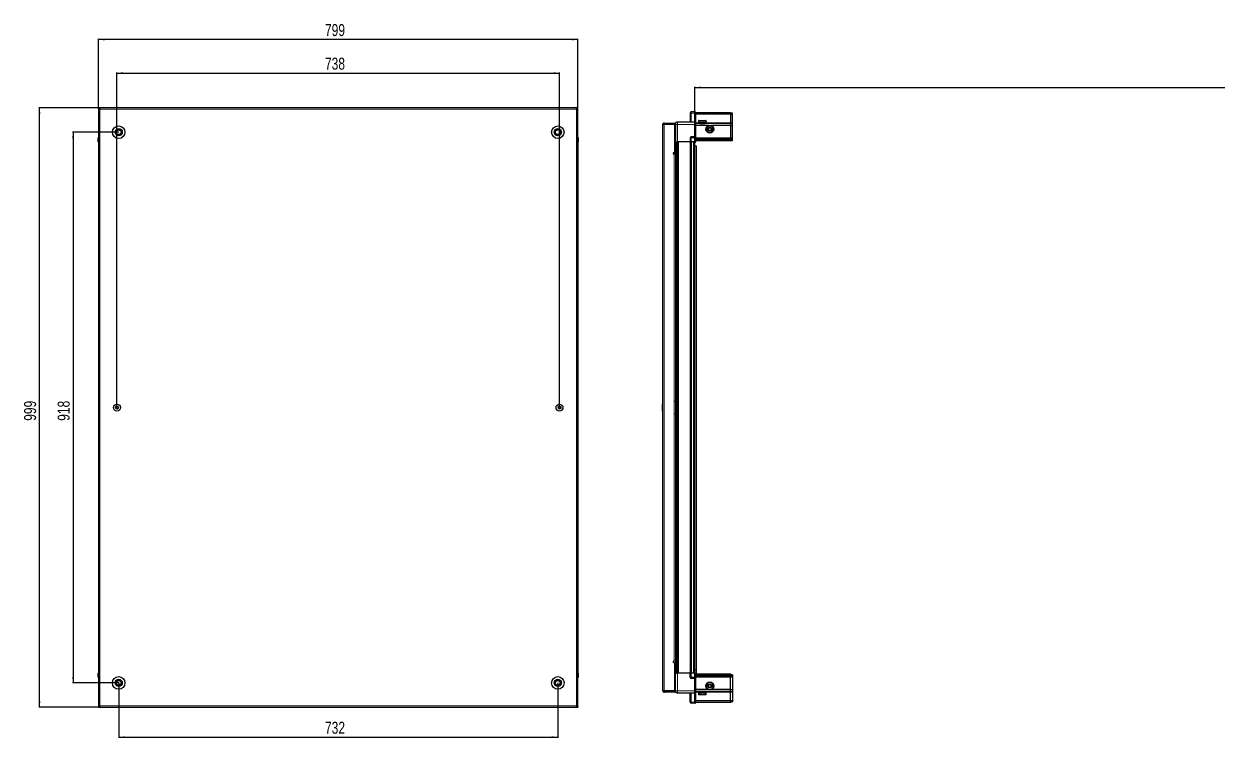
# Model space of a CAD drawing. Header units: millimetres. Extents: x 799 to 5057, y -1414 to 2134.
# Drawn here: x 799 to 2789, y 943 to 2134 of the extents above; entities that cross this region are included whole.
import ezdxf

# ---------------------------------------------------------------- set-up
doc = ezdxf.new("R2010")
doc.units = ezdxf.units.MM
doc.layers.add('FORMAT', color=7, linetype='Continuous')
doc.styles.add('SLDTEXTSTYLE0', font='TXT', dxfattribs={"width": 0.75})
doc.dimstyles.new('SLDDIMSTYLE0', dxfattribs={"dimtxt": 20, "dimasz": 10, "dimexe": 0, "dimexo": 0.0625, "dimgap": 5, "dimtad": 2, "dimdec": 1, "dimrnd": 1e-09, "dimzin": 12, "dimdsep": 46, "dimtxsty": 'SLDTEXTSTYLE0', "dimsah": 1, "dimcen": 0.09, "dimadec": 0, "dimazin": 3, "dimtfac": 1, "dimtofl": 0, "dimtmove": 0, "dimatfit": 3, "dimfxl": 0, "dimfrac": 2, "dimtolj": 1, "dimtzin": 12, "dimarcsym": 0})

# ---------------------------------------------------------------- blocks, each defined once
blk = doc.blocks.new('_D')
at = {"layer": 'FORMAT'}
for p, q in [((924, 1993.4), (824.5, 1993.4)), ((825.5, 994.4), (825.5, 1993.4)), ((924, 994.4), (824.5, 994.4))]:
    blk.add_line(p, q, dxfattribs=at)
for points in [[(825.5, 1993.4), (823.9, 1983.4), (827, 1983.4)], [(825.5, 994.4), (827, 1004.4), (823.9, 1004.4)]]:
    blk.add_solid(points, dxfattribs=at)
at = {"layer": 'FORMAT', "insert": (799.7, 1471.8), "char_height": 20, "attachment_point": 1, "rotation": 90, "style": 'SLDTEXTSTYLE0'}
blk.add_mtext('999', dxfattribs=at)
blk = doc.blocks.new('_D_1')
at = {"layer": 'FORMAT'}
for p, q in [((924, 1993.4), (924, 2108.4)), ((1723, 2107.4), (924, 2107.4)), ((1723, 1993.4), (1723, 2108.4))]:
    blk.add_line(p, q, dxfattribs=at)
for points in [[(924, 2107.4), (934, 2105.9), (934, 2109)], [(1723, 2107.4), (1713, 2109), (1713, 2105.9)]]:
    blk.add_solid(points, dxfattribs=at)
at = {"layer": 'FORMAT', "insert": (1301.3, 2133.2), "char_height": 20, "attachment_point": 1, "style": 'SLDTEXTSTYLE0'}
blk.add_mtext('799', dxfattribs=at)
blk = doc.blocks.new('_D_2')
at = {"layer": 'FORMAT'}
for p, q in [((957.5, 1034.9), (957.5, 943.4)), ((1689.5, 1034.9), (1689.5, 943.4)), ((957.5, 944.4), (1689.5, 944.4))]:
    blk.add_line(p, q, dxfattribs=at)
for points in [[(957.5, 944.4), (967.5, 942.9), (967.5, 946)], [(1689.5, 944.4), (1679.5, 946), (1679.5, 942.9)]]:
    blk.add_solid(points, dxfattribs=at)
at = {"layer": 'FORMAT', "insert": (1301.3, 970.2), "char_height": 20, "attachment_point": 1, "style": 'SLDTEXTSTYLE0'}
blk.add_mtext('732', dxfattribs=at)
blk = doc.blocks.new('_D_3')
at = {"layer": 'FORMAT'}
for p, q in [((954.5, 1493.9), (954.5, 2052.4)), ((954.5, 2051.4), (1692.5, 2051.4)), ((1692.5, 1493.9), (1692.5, 2052.4))]:
    blk.add_line(p, q, dxfattribs=at)
for points in [[(954.5, 2051.4), (964.5, 2049.9), (964.5, 2053)], [(1692.5, 2051.4), (1682.5, 2053), (1682.5, 2049.9)]]:
    blk.add_solid(points, dxfattribs=at)
at = {"layer": 'FORMAT', "insert": (1301.3, 2077.2), "char_height": 20, "attachment_point": 1, "style": 'SLDTEXTSTYLE0'}
blk.add_mtext('738', dxfattribs=at)
blk = doc.blocks.new('_D_4')
at = {"layer": 'FORMAT'}
for p, q in [((957.5, 1952.9), (880.5, 1952.9)), ((881.5, 1952.9), (881.5, 1034.9)), ((957.5, 1034.9), (880.5, 1034.9))]:
    blk.add_line(p, q, dxfattribs=at)
for points in [[(881.5, 1952.9), (879.9, 1942.9), (883, 1942.9)], [(881.5, 1034.9), (883, 1044.9), (879.9, 1044.9)]]:
    blk.add_solid(points, dxfattribs=at)
at = {"layer": 'FORMAT', "insert": (855.7, 1471.8), "char_height": 20, "attachment_point": 1, "rotation": 90, "style": 'SLDTEXTSTYLE0'}
blk.add_mtext('918', dxfattribs=at)
blk = doc.blocks.new('_D_5')
at = {"layer": 'FORMAT'}
for p, q in [((1917.8, 1936.9), (1917.8, 2028.4)), ((1917.8, 2027.4), (4017.8, 2027.4)), ((4017.8, 1936.9), (4017.8, 2028.4))]:
    blk.add_line(p, q, dxfattribs=at)
for points in [[(1917.8, 2027.4), (1927.8, 2025.9), (1927.8, 2029)], [(4017.8, 2027.4), (4007.8, 2029), (4007.8, 2025.9)]]:
    blk.add_solid(points, dxfattribs=at)
at = {"layer": 'FORMAT', "insert": (2938.2, 2053.2), "char_height": 20, "attachment_point": 1, "style": 'SLDTEXTSTYLE0'}
blk.add_mtext('2100', dxfattribs=at)

msp = doc.modelspace()

# ---------------------------------------------------------------- linework, layer by layer
at = {"color": 7, "linetype": 'Continuous', "lineweight": 25}
for p, q in [((923.97, 1991.93), (923.97, 1993.43)), ((926.07, 1993.43), (923.97, 1993.43)), ((923.97, 1991.93), (926.07, 1991.93)), ((923.97, 1991.93), (923.97, 1991.33)), ((923.97, 1991.33), (923.97, 996.53)), ((923.97, 1991.33), (926.07, 1991.33)), ((1720.87, 1993.43), (926.07, 1993.43)), ((926.07, 1993.43), (926.07, 1991.33)), ((1720.87, 1991.33), (1720.87, 1993.43)), ((1722.97, 1993.43), (1720.87, 1993.43)), ((1720.87, 1991.93), (1722.97, 1991.93)), ((1720.87, 1991.33), (1722.97, 1991.33)), ((1722.97, 1991.93), (1722.97, 1993.43)), ((1722.97, 1991.33), (1722.97, 1991.93)), ((1722.97, 996.53), (1722.97, 1991.33)), ((1917.92, 1969.93), (1888.92, 1969.93)), ((1909.92, 1984.93), (1909.92, 1969.93)), ((1917.92, 1986.93), (1911.92, 1986.93)), ((1917.92, 1986.93), (1918.25, 1986.93)), ((1917.92, 1986.93), (1917.92, 1984.93)), ((1917.92, 1970.13), (1917.92, 1984.93)), ((1917.92, 1970.13), (1917.92, 1984.93)), ((1917.92, 1969.93), (1917.92, 1970.13)), ((1917.92, 1969.93), (1919.12, 1969.93)), ((1917.92, 1965.93), (1917.92, 1969.93)), ((1919.12, 1986.43), (1918.25, 1986.93)), ((1919.12, 1984.93), (1919.12, 1986.43)), ((1977.42, 1985.43), (1919.12, 1985.43)), ((1919.12, 1984.93), (1919.12, 1970.13)), ((1977.42, 1982.93), (1919.12, 1982.93)), ((1919.12, 1970.13), (1919.12, 1969.93)), ((1919.12, 1969.93), (1919.12, 1965.93)), ((1923.92, 1971.83), (1923.92, 1969.43)), ((1923.92, 1969.43), (1923.92, 1968.93)), ((1924.24, 1969.43), (1924.05, 1969.43)), ((1924.05, 1969.43), (1924.05, 1968.93)), ((1924.24, 1969.43), (1924.24, 1968.93)), ((1924.72, 1972.63), (1931.89, 1972.63)), ((1925.17, 1969.43), (1924.77, 1969.43)), ((1924.77, 1969.43), (1924.77, 1968.93)), ((1925.17, 1969.43), (1925.17, 1968.93)), ((1926.61, 1969.43), (1926.04, 1969.43)), ((1926.04, 1969.43), (1926.04, 1968.93)), ((1926.61, 1969.43), (1926.61, 1968.93)), ((1928.43, 1969.43), (1927.74, 1969.43)), ((1927.74, 1969.43), (1927.74, 1968.93)), ((1928.43, 1969.43), (1928.43, 1968.93)), ((1930.44, 1969.43), (1929.7, 1969.43)), ((1929.7, 1969.43), (1929.7, 1968.93)), ((1929.93, 1969.43), (1929.93, 1968.93)), ((1930.43, 1969.43), (1930.43, 1968.93)), ((1930.44, 1969.43), (1930.44, 1968.93)), ((1932.45, 1969.43), (1931.73, 1969.43)), ((1931.73, 1969.43), (1931.73, 1968.93)), ((1931.79, 1969.43), (1931.79, 1968.93)), ((1931.89, 1972.63), (1936.12, 1972.63)), ((1932.45, 1969.43), (1932.45, 1968.93)), ((1934.26, 1969.43), (1933.64, 1969.43)), ((1933.64, 1969.43), (1933.64, 1968.93)), ((1934.26, 1969.43), (1934.26, 1968.93)), ((1935.69, 1969.43), (1935.22, 1969.43)), ((1935.22, 1969.43), (1935.22, 1968.93)), ((1935.69, 1969.43), (1935.69, 1968.93)), ((1936.61, 1969.43), (1936.34, 1969.43)), ((1936.34, 1969.43), (1936.34, 1968.93)), ((1936.61, 1969.43), (1936.61, 1968.93)), ((1936.92, 1969.43), (1936.88, 1969.43)), ((1936.88, 1969.43), (1936.88, 1968.93)), ((1936.92, 1969.43), (1936.92, 1971.83)), ((1936.92, 1969.43), (1936.92, 1968.93)), ((1977.42, 1985.43), (1977.42, 1982.93)), ((1980.42, 1984.63), (1977.42, 1985.43)), ((1977.42, 1982.93), (1977.42, 1968.43)), ((1980.42, 1982.78), (1977.42, 1982.93)), ((1980.42, 1982.78), (1980.42, 1984.63)), ((1980.42, 1968.43), (1980.42, 1982.78)), ((1865.92, 1966.08), (1864.42, 1966.08)), ((1864.42, 1965.58), (1864.42, 1966.08)), ((1864.42, 1022.28), (1864.42, 1965.58)), ((1866.52, 1966.68), (1866.52, 1968.18)), ((1866.52, 1968.18), (1867.42, 1968.18)), ((1866.52, 1966.68), (1867.42, 1966.68)), ((1866.52, 1966.18), (1883.92, 1966.18)), ((1867.42, 1966.68), (1867.42, 1968.18)), ((1867.42, 1968.18), (1883.92, 1968.18)), ((1867.42, 1966.68), (1883.92, 1966.68)), ((1883.92, 1966.68), (1883.92, 1968.18)), ((1885.42, 1966.18), (1883.92, 1966.18)), ((1883.92, 1966.18), (1883.92, 1918.68)), ((1885.42, 1965.93), (1885.42, 1936.93)), ((1917.92, 1945.63), (1917.92, 1965.93)), ((1977.42, 1967.43), (1919.12, 1967.43)), ((1919.12, 1965.93), (1919.12, 1945.63)), ((1940.42, 1963.93), (1919.12, 1963.93)), ((1923.92, 1968.93), (1924.05, 1968.93)), ((1924.05, 1968.93), (1924.24, 1968.93)), ((1924.24, 1968.93), (1924.77, 1968.93)), ((1924.77, 1968.93), (1925.17, 1968.93)), ((1925.17, 1968.93), (1926.04, 1968.93)), ((1926.02, 1968.93), (1926.02, 1968.83)), ((1926.02, 1968.83), (1934.82, 1968.83)), ((1926.04, 1968.93), (1926.61, 1968.93)), ((1926.42, 1968.43), (1927.11, 1967.95)), ((1926.42, 1968.43), (1931.45, 1968.43)), ((1927.11, 1967.95), (1926.42, 1967.47)), ((1926.42, 1967.47), (1926.42, 1967.43)), ((1926.42, 1967.47), (1931.45, 1967.47)), ((1926.61, 1968.93), (1927.74, 1968.93)), ((1927.11, 1967.95), (1931.27, 1967.95)), ((1927.74, 1968.93), (1928.43, 1968.93)), ((1928.43, 1968.93), (1929.7, 1968.93)), ((1929.7, 1968.93), (1929.93, 1968.93)), ((1930.43, 1968.93), (1930.44, 1968.93)), ((1930.44, 1968.93), (1931.73, 1968.93)), ((1931.27, 1967.95), (1933.73, 1967.95)), ((1931.45, 1968.43), (1934.42, 1968.43)), ((1931.45, 1967.47), (1934.42, 1967.47)), ((1931.79, 1968.93), (1932.45, 1968.93)), ((1932.45, 1968.93), (1933.64, 1968.93)), ((1933.64, 1968.93), (1934.26, 1968.93)), ((1933.73, 1967.95), (1934.42, 1968.43)), ((1934.42, 1967.47), (1933.73, 1967.95)), ((1934.26, 1968.93), (1935.22, 1968.93)), ((1934.42, 1967.43), (1934.42, 1967.47)), ((1934.82, 1968.83), (1934.82, 1968.93)), ((1935.22, 1968.93), (1935.69, 1968.93)), ((1935.69, 1968.93), (1936.34, 1968.93)), ((1936.34, 1968.93), (1936.61, 1968.93)), ((1936.61, 1968.93), (1936.88, 1968.93)), ((1936.88, 1968.93), (1936.92, 1968.93)), ((1977.42, 1963.93), (1945.42, 1963.93)), ((1977.42, 1968.43), (1977.42, 1967.43)), ((1977.42, 1967.43), (1977.42, 1963.93)), ((1980.42, 1966.63), (1977.42, 1967.43)), ((1977.42, 1963.93), (1977.42, 1943.43)), ((1977.42, 1963.93), (1980.42, 1963.6)), ((1980.42, 1966.63), (1980.42, 1968.43)), ((1980.42, 1963.6), (1980.42, 1966.63)), ((1980.42, 1943.43), (1980.42, 1963.6)), ((923.47, 1943.43), (923.47, 1936.93)), ((923.47, 1936.93), (923.47, 1943.43)), ((923.47, 1936.93), (923.47, 1936.93)), ((923.97, 1936.93), (923.47, 1936.93)), ((923.62, 1936.93), (923.62, 1050.93)), ((1722.97, 1944.76), (1722.97, 1944.76)), ((1722.97, 1936.93), (1723.47, 1936.93)), ((1723.32, 1050.93), (1723.32, 1936.93)), ((1723.47, 1943.43), (1723.47, 1936.93)), ((1723.47, 1936.93), (1723.47, 1943.43)), ((1723.47, 1936.93), (1723.47, 1936.93)), ((1723.47, 1936.93), (1723.47, 1936.93)), ((1883.92, 1939.68), (1885.42, 1939.68)), ((1885.42, 1936.93), (1883.92, 1936.93)), ((1886.07, 1050.93), (1886.07, 1936.93)), ((1887.86, 1936.93), (1887.86, 1050.93)), ((1887.9, 1936.93), (1887.9, 1050.93)), ((1909.92, 1936.93), (1888.92, 1936.93)), ((1909.92, 1943.43), (1909.92, 1936.93)), ((1909.92, 1936.93), (1911.92, 1936.93)), ((1910.57, 1050.93), (1910.57, 1936.93)), ((1917.92, 1945.43), (1911.92, 1945.43)), ((1917.92, 1936.93), (1911.92, 1936.93)), ((1917.77, 1050.93), (1917.77, 1936.93)), ((1917.77, 1929.93), (1920.27, 1929.93)), ((1917.92, 1945.43), (1917.92, 1945.63)), ((1917.92, 1945.43), (1917.92, 1943.43)), ((1917.92, 1945.43), (1919.12, 1945.43)), ((1917.92, 1936.93), (1917.92, 1943.43)), ((1917.92, 1936.93), (1917.92, 1943.43)), ((1917.92, 1936.93), (1918.25, 1936.93)), ((1917.92, 1936.93), (1917.92, 1936.93)), ((1918.25, 1936.93), (1918.25, 1943.43)), ((1919.12, 1936.93), (1918.25, 1936.93)), ((1918.25, 1936.93), (1918.25, 1936.93)), ((1919.12, 1945.63), (1919.12, 1945.43)), ((1919.12, 1944.76), (1919.12, 1945.43)), ((1919.12, 1944.76), (1919.12, 1936.93)), ((1977.42, 1942.43), (1919.12, 1942.43)), ((1977.42, 1941.43), (1919.12, 1941.43)), ((1977.42, 1939.93), (1919.12, 1939.93)), ((1977.42, 1938.43), (1919.12, 1938.43)), ((1920.27, 1929.93), (1920.27, 1056.43)), ((1977.42, 1943.43), (1977.42, 1942.43)), ((1977.42, 1942.43), (1977.42, 1941.43)), ((1977.42, 1942.43), (1980.42, 1941.63)), ((1977.42, 1941.43), (1977.42, 1939.93)), ((1977.42, 1941.43), (1980.42, 1940.89)), ((1977.42, 1939.93), (1980.42, 1940.39)), ((1977.42, 1939.93), (1977.42, 1938.43)), ((1977.42, 1938.43), (1980.42, 1939.24)), ((1980.42, 1941.63), (1980.42, 1943.43)), ((1980.42, 1940.89), (1980.42, 1941.63)), ((1980.42, 1940.39), (1980.42, 1940.89)), ((1980.42, 1939.24), (1980.42, 1940.39)), ((1883.92, 1918.68), (1882.57, 1918.68)), ((1882.57, 1916.68), (1883.32, 1916.68)), ((1883.32, 1916.68), (1885.42, 1916.68)), ((1885.42, 1916.68), (1885.42, 1071.18)), ((1864.42, 1499.72), (1864.12, 1499.72)), ((1864.12, 1488.15), (1864.12, 1499.72)), ((1885.92, 1503.43), (1885.92, 1484.43)), ((1864.12, 1488.15), (1864.42, 1488.15)), ((1883.32, 1071.18), (1882.57, 1071.18)), ((1882.57, 1069.18), (1883.92, 1069.18)), ((1885.42, 1071.18), (1883.32, 1071.18)), ((1883.92, 1069.18), (1883.92, 1021.68)), ((1920.27, 1056.43), (1917.77, 1056.43)), ((1920.27, 1056.43), (1920.27, 1049.43)), ((923.47, 1044.43), (923.47, 1050.93)), ((923.47, 1050.93), (923.47, 1050.93)), ((923.47, 1050.93), (923.47, 1050.93)), ((923.47, 1050.93), (923.47, 1044.43)), ((923.97, 1050.93), (923.47, 1050.93)), ((923.97, 1043.11), (923.97, 1043.11)), ((1722.97, 1050.93), (1723.47, 1050.93)), ((1723.47, 1050.93), (1723.47, 1050.93)), ((1723.47, 1044.43), (1723.47, 1050.93)), ((1723.47, 1050.93), (1723.47, 1044.43)), ((1885.42, 1050.93), (1883.92, 1050.93)), ((1885.42, 1048.18), (1883.92, 1048.18)), ((1885.42, 1021.93), (1885.42, 1050.93)), ((1909.92, 1050.93), (1888.92, 1050.93)), ((1909.92, 1044.43), (1909.92, 1050.93)), ((1909.92, 1050.93), (1911.92, 1050.93)), ((1917.92, 1050.93), (1911.92, 1050.93)), ((1917.92, 1042.43), (1911.92, 1042.43)), ((1917.92, 1044.43), (1917.92, 1050.93)), ((1917.92, 1050.93), (1918.25, 1050.93)), ((1917.92, 1044.43), (1917.92, 1042.43)), ((1917.92, 1044.43), (1917.92, 1042.43)), ((1917.92, 1042.43), (1919.12, 1042.43)), ((1917.92, 1042.23), (1917.92, 1042.43)), ((1917.92, 1021.93), (1917.92, 1042.23)), ((1918.25, 1044.43), (1918.25, 1050.93)), ((1918.25, 1050.93), (1919.12, 1050.93)), ((1919.12, 1050.93), (1919.12, 1043.11)), ((1977.42, 1049.43), (1919.12, 1049.43)), ((1977.42, 1047.93), (1919.12, 1047.93)), ((1977.42, 1046.43), (1919.12, 1046.43)), ((1977.42, 1045.43), (1919.12, 1045.43)), ((1919.12, 1042.43), (1919.12, 1043.11)), ((1919.12, 1042.43), (1919.12, 1042.23)), ((1919.12, 1042.23), (1919.12, 1021.93)), ((1977.42, 1047.93), (1977.42, 1049.43)), ((1977.42, 1049.43), (1980.42, 1048.63)), ((1977.42, 1046.43), (1977.42, 1047.93)), ((1977.42, 1047.93), (1980.42, 1047.48)), ((1977.42, 1046.43), (1980.42, 1046.98)), ((1977.42, 1045.43), (1977.42, 1046.43)), ((1977.42, 1045.43), (1980.42, 1046.24)), ((1977.42, 1044.43), (1977.42, 1045.43)), ((1977.42, 1023.93), (1977.42, 1044.43)), ((1980.42, 1048.63), (1980.42, 1047.48)), ((1980.42, 1047.48), (1980.42, 1046.98)), ((1980.42, 1046.98), (1980.42, 1046.24)), ((1980.42, 1046.24), (1980.42, 1044.43)), ((1980.42, 1044.43), (1980.42, 1024.27)), ((1864.42, 1021.78), (1864.42, 1022.28)), ((1865.92, 1021.78), (1864.42, 1021.78)), ((1883.92, 1021.68), (1866.52, 1021.68)), ((1866.52, 1021.18), (1866.52, 1019.68)), ((1866.52, 1021.18), (1867.42, 1021.18)), ((1866.52, 1019.68), (1867.42, 1019.68)), ((1883.92, 1021.18), (1867.42, 1021.18)), ((1867.42, 1021.18), (1867.42, 1019.68)), ((1883.92, 1019.68), (1867.42, 1019.68)), ((1883.92, 1021.68), (1885.42, 1021.68)), ((1883.92, 1021.18), (1883.92, 1019.68)), ((1917.92, 1017.93), (1888.92, 1017.93)), ((1909.92, 1002.93), (1909.92, 1017.93)), ((1917.92, 1017.93), (1917.92, 1021.93)), ((1917.92, 1017.93), (1919.12, 1017.93)), ((1917.92, 1017.73), (1917.92, 1017.93)), ((1917.92, 1002.93), (1917.92, 1017.73)), ((1940.42, 1023.93), (1919.12, 1023.93)), ((1919.12, 1021.93), (1919.12, 1017.93)), ((1977.42, 1020.43), (1919.12, 1020.43)), ((1919.12, 1017.93), (1919.12, 1017.73)), ((1919.12, 1017.73), (1919.12, 1002.93)), ((1923.92, 1018.93), (1923.92, 1016.03)), ((1924.01, 1018.93), (1923.92, 1018.93)), ((1924.01, 1018.43), (1924.01, 1018.93)), ((1924.18, 1018.93), (1924.01, 1018.93)), ((1924.01, 1018.43), (1924.18, 1018.43)), ((1924.18, 1018.43), (1924.18, 1018.93)), ((1924.67, 1018.93), (1924.18, 1018.93)), ((1924.67, 1018.43), (1924.67, 1018.93)), ((1925.05, 1018.93), (1924.67, 1018.93)), ((1924.67, 1018.43), (1925.05, 1018.43)), ((1924.87, 1015.23), (1924.72, 1015.23)), ((1936.12, 1015.23), (1924.87, 1015.23)), ((1925.05, 1018.43), (1925.05, 1018.93)), ((1925.89, 1018.93), (1925.05, 1018.93)), ((1925.89, 1018.43), (1925.89, 1018.93)), ((1926.45, 1018.93), (1925.89, 1018.93)), ((1925.89, 1018.43), (1926.45, 1018.43)), ((1926.02, 1019.03), (1926.02, 1018.93)), ((1931.42, 1019.03), (1926.02, 1019.03)), ((1926.42, 1020.43), (1926.42, 1020.4)), ((1926.42, 1020.4), (1927.11, 1019.92)), ((1926.52, 1020.4), (1926.42, 1020.4)), ((1927.11, 1019.92), (1926.42, 1019.43)), ((1926.52, 1019.43), (1926.42, 1019.43)), ((1926.45, 1018.43), (1926.45, 1018.93)), ((1927.55, 1018.93), (1926.45, 1018.93)), ((1934.42, 1020.4), (1926.52, 1020.4)), ((1934.42, 1019.43), (1926.52, 1019.43)), ((1927.2, 1019.92), (1927.11, 1019.92)), ((1933.73, 1019.92), (1927.2, 1019.92)), ((1927.55, 1018.43), (1927.55, 1018.93)), ((1928.23, 1018.93), (1927.55, 1018.93)), ((1927.55, 1018.43), (1928.23, 1018.43)), ((1928.23, 1018.43), (1928.23, 1018.93)), ((1929.5, 1018.93), (1928.23, 1018.93)), ((1929.5, 1018.43), (1929.5, 1018.93)), ((1929.79, 1018.93), (1929.5, 1018.93)), ((1929.5, 1018.43), (1930.23, 1018.43)), ((1929.79, 1018.43), (1929.79, 1018.93)), ((1930.23, 1018.43), (1930.23, 1018.93)), ((1931.53, 1018.93), (1930.23, 1018.93)), ((1934.82, 1019.03), (1931.42, 1019.03)), ((1931.53, 1018.43), (1931.53, 1018.93)), ((1931.53, 1018.43), (1932.25, 1018.43)), ((1931.66, 1018.43), (1931.66, 1018.93)), ((1932.25, 1018.93), (1931.66, 1018.93)), ((1932.25, 1018.43), (1932.25, 1018.93)), ((1933.45, 1018.93), (1932.25, 1018.93)), ((1933.45, 1018.43), (1933.45, 1018.93)), ((1934.09, 1018.93), (1933.45, 1018.93)), ((1933.45, 1018.43), (1934.09, 1018.43)), ((1933.73, 1019.92), (1934.42, 1020.4)), ((1934.42, 1019.43), (1933.73, 1019.92)), ((1934.09, 1018.43), (1934.09, 1018.93)), ((1935.08, 1018.93), (1934.09, 1018.93)), ((1934.42, 1020.4), (1934.42, 1020.43)), ((1934.82, 1018.93), (1934.82, 1019.03)), ((1935.08, 1018.43), (1935.08, 1018.93)), ((1935.57, 1018.93), (1935.08, 1018.93)), ((1935.08, 1018.43), (1935.57, 1018.43)), ((1935.57, 1018.43), (1935.57, 1018.93)), ((1936.25, 1018.93), (1935.57, 1018.93)), ((1936.25, 1018.43), (1936.25, 1018.93)), ((1936.54, 1018.93), (1936.25, 1018.93)), ((1936.25, 1018.43), (1936.54, 1018.43)), ((1936.54, 1018.43), (1936.54, 1018.93)), ((1936.85, 1018.93), (1936.54, 1018.93)), ((1936.85, 1018.43), (1936.85, 1018.93)), ((1936.92, 1018.93), (1936.85, 1018.93)), ((1936.85, 1018.43), (1936.92, 1018.43)), ((1936.92, 1016.03), (1936.92, 1018.93)), ((1936.92, 1018.43), (1936.92, 1018.93)), ((1936.92, 1018.93), (1936.92, 1018.93)), ((1977.42, 1023.93), (1945.42, 1023.93)), ((1977.42, 1023.93), (1980.42, 1024.27)), ((1977.42, 1020.43), (1977.42, 1023.93)), ((1980.42, 1021.24), (1977.42, 1020.43)), ((1977.42, 1019.43), (1977.42, 1020.43)), ((1977.42, 1004.93), (1977.42, 1019.43)), ((1980.42, 1024.27), (1980.42, 1021.24)), ((1980.42, 1021.24), (1980.42, 1019.43)), ((1980.42, 1019.43), (1980.42, 1005.09)), ((926.07, 996.53), (923.97, 996.53)), ((923.97, 996.53), (923.97, 995.93)), ((923.97, 995.93), (923.97, 994.43)), ((926.07, 995.93), (923.97, 995.93)), ((926.07, 996.53), (926.07, 994.43)), ((1720.87, 994.43), (1720.87, 996.53)), ((1722.97, 996.53), (1720.87, 996.53)), ((1722.97, 995.93), (1720.87, 995.93)), ((1722.97, 995.93), (1722.97, 996.53)), ((1722.97, 995.93), (1722.97, 994.43)), ((1917.92, 1000.93), (1911.92, 1000.93)), ((1917.92, 1002.93), (1917.92, 1000.93)), ((1917.92, 1000.93), (1918.25, 1000.93)), ((1917.92, 1000.93), (1918.25, 1000.93)), ((1917.92, 1000.93), (1917.92, 1000.93)), ((1918.25, 1000.93), (1919.12, 1001.43)), ((1918.25, 1000.93), (1919.12, 1001.43)), ((1977.42, 1004.93), (1919.12, 1004.93)), ((1919.12, 1001.43), (1919.12, 1002.93)), ((1977.42, 1002.43), (1919.12, 1002.43)), ((1980.42, 1005.09), (1977.42, 1004.93)), ((1977.42, 1002.43), (1977.42, 1004.93)), ((1980.42, 1003.24), (1977.42, 1002.43)), ((1980.42, 1005.09), (1980.42, 1003.24)), ((923.97, 994.43), (926.07, 994.43)), ((926.07, 994.43), (1720.87, 994.43)), ((1720.87, 994.43), (1722.97, 994.43))]:
    msp.add_line(p, q, dxfattribs=at)
at = {"color": 8, "linetype": 'Continuous', "lineweight": 18}
for p, q in [((926.07, 1991.33), (926.07, 996.53)), ((1720.87, 1991.33), (926.07, 1991.33)), ((1720.87, 996.53), (1720.87, 1991.33)), ((1911.92, 1984.93), (1909.92, 1984.93)), ((1911.92, 1984.93), (1911.92, 1986.93)), ((1911.92, 1969.93), (1911.92, 1984.93)), ((1917.92, 1984.93), (1911.92, 1984.93)), ((1917.92, 1984.93), (1919.12, 1984.93)), ((1917.92, 1970.13), (1919.12, 1970.13)), ((1923.92, 1971.83), (1932.09, 1971.83)), ((1932.09, 1971.83), (1936.92, 1971.83)), ((1866.52, 1966.18), (1866.52, 1021.68)), ((1888.92, 1936.93), (1888.92, 1965.93)), ((1917.92, 1965.93), (1888.92, 1965.93)), ((1917.92, 1965.93), (1919.12, 1965.93)), ((1926.42, 1968.43), (1919.12, 1968.43)), ((1977.42, 1968.43), (1934.42, 1968.43)), ((1980.42, 1968.43), (1977.42, 1968.43)), ((923.97, 1943.43), (923.47, 1943.43)), ((1722.97, 1943.43), (1723.47, 1943.43)), ((1885.42, 1916.68), (1885.42, 1936.93)), ((1886.65, 1936.93), (1886.65, 1050.93)), ((1889.1, 1050.93), (1889.1, 1936.93)), ((1890.52, 1936.93), (1890.52, 1050.93)), ((1909.92, 1943.43), (1911.92, 1943.43)), ((1909.92, 1050.93), (1909.92, 1936.93)), ((1911.92, 1943.43), (1911.92, 1945.43)), ((1911.92, 1936.93), (1911.92, 1943.43)), ((1917.92, 1943.43), (1911.92, 1943.43)), ((1912.57, 1050.93), (1912.57, 1936.93)), ((1915.77, 1050.93), (1915.77, 1936.93)), ((1917.92, 1945.63), (1919.12, 1945.63)), ((1917.92, 1943.43), (1918.25, 1943.43)), ((1917.92, 1936.93), (1918.25, 1936.93)), ((1977.42, 1943.43), (1919.12, 1943.43)), ((1977.42, 1943.43), (1980.42, 1943.43)), ((1883.32, 1071.18), (1883.32, 1916.68)), ((1885.42, 1050.93), (1885.42, 1071.18)), ((923.97, 1044.43), (923.47, 1044.43)), ((1722.97, 1044.43), (1723.47, 1044.43)), ((1888.92, 1050.93), (1888.92, 1021.93)), ((1909.92, 1044.43), (1911.92, 1044.43)), ((1911.92, 1050.93), (1911.92, 1044.43)), ((1911.92, 1044.43), (1911.92, 1042.43)), ((1917.92, 1044.43), (1911.92, 1044.43)), ((1917.92, 1044.43), (1918.25, 1044.43)), ((1919.12, 1042.23), (1917.92, 1042.23)), ((1977.42, 1044.43), (1919.12, 1044.43)), ((1977.42, 1044.43), (1980.42, 1044.43)), ((1917.92, 1021.93), (1888.92, 1021.93)), ((1911.92, 1017.93), (1911.92, 1002.93)), ((1917.92, 1021.93), (1919.12, 1021.93)), ((1919.12, 1017.73), (1917.92, 1017.73)), ((1926.42, 1019.43), (1919.12, 1019.43)), ((1924.09, 1016.03), (1923.92, 1016.03)), ((1936.92, 1016.03), (1924.09, 1016.03)), ((1977.42, 1019.43), (1934.42, 1019.43)), ((1980.42, 1019.43), (1977.42, 1019.43)), ((926.07, 996.53), (1720.87, 996.53)), ((1911.92, 1002.93), (1909.92, 1002.93)), ((1911.92, 1002.93), (1911.92, 1000.93)), ((1917.92, 1002.93), (1911.92, 1002.93)), ((1917.92, 1002.93), (1919.12, 1002.93))]:
    msp.add_line(p, q, dxfattribs=at)
at = {"color": 7, "linetype": 'Continuous', "lineweight": 25}
for centre, radius in [((957.47, 1952.93), 10.5), ((957.47, 1952.93), 6), ((957.47, 1952.93), 3.9), ((1689.47, 1952.93), 10.5), ((1689.47, 1952.93), 6), ((1689.47, 1952.93), 3.9), ((1942.92, 1957.93), 6.5), ((1942.92, 1957.93), 3.46), ((954.62, 1493.93), 5.79), ((954.62, 1493.93), 1.85), ((1692.32, 1493.93), 5.79), ((1692.32, 1493.93), 1.85), ((957.47, 1034.93), 10.5), ((957.47, 1034.93), 6), ((957.47, 1034.93), 3.9), ((1689.47, 1034.93), 10.5), ((1689.47, 1034.93), 6), ((1689.47, 1034.93), 3.9), ((1942.92, 1029.93), 6.5), ((1942.92, 1029.93), 3.46)]:
    msp.add_circle(centre, radius, dxfattribs=at)
at = {"color": 8, "linetype": 'Continuous', "lineweight": 18}
for centre in [(1942.92, 1957.93), (1942.92, 1029.93)]:
    msp.add_circle(centre, 5.7, dxfattribs=at)
at = {"color": 7, "linetype": 'Continuous', "lineweight": 25}
for centre, radius, start, end in [((1911.92, 1984.93), 2, 90, 180), ((1924.72, 1971.83), 0.8, 90, 180), ((1936.12, 1971.83), 0.8, 0, 90), ((957.47, 1952.93), 4.62, 120, 180), ((957.47, 1952.93), 4.62, 180, 240), ((957.47, 1952.93), 4.62, 60, 120), ((957.47, 1952.93), 4.62, 360, 60), ((957.47, 1952.93), 4.62, 300, 360), ((1689.47, 1952.93), 4.62, 120, 180), ((1689.47, 1952.93), 4.62, 180, 240), ((1689.47, 1952.93), 4.62, 60, 120), ((1689.47, 1952.93), 4.62, 0, 60), ((1689.47, 1952.93), 4.62, 300, 0), ((1866.42, 1965.68), 0.5, 90, 117.52901), ((1883.82, 1966.08), 0.6, 9.59407, 90), ((1883.82, 1966.08), 2.1, 32.2369, 87.2706), ((1926.02, 1968.43), 0.4, 0, 90), ((1934.82, 1968.43), 0.4, 90, 180), ((1942.92, 1957.93), 2.5, 161.00659, 221.00659), ((1942.92, 1957.93), 2.5, 101.00659, 161.00659), ((1942.92, 1957.93), 2.5, 221.00659, 281.00659), ((1942.92, 1957.93), 2.5, 41.00659, 101.00659), ((1942.92, 1957.93), 2.5, 281.00659, 341.00659), ((1942.92, 1957.93), 2.5, 341.00659, 41.00659), ((925.47, 1943.43), 2, 138.57492, 180), ((925.47, 1943.43), 2, 138.59038, 180), ((957.47, 1952.93), 4.62, 240, 300), ((1689.47, 1952.93), 4.62, 240, 300), ((1721.47, 1943.43), 2, 33.78451, 41.40962), ((1721.47, 1943.43), 2, 0, 41.40962), ((1721.47, 1943.43), 2, 360, 19.56674), ((1911.92, 1943.43), 2, 90, 180), ((1915.27, 1939.58), 5, 300, 346.70293), ((1882.57, 1917.68), 1, 90, 270), ((1882.92, 1503.43), 3, 0, 33.55731), ((1882.92, 1484.43), 3, 326.44269, 0), ((1882.57, 1070.18), 1, 90, 270), ((925.47, 1044.43), 2, 180, 198.58003), ((925.47, 1044.43), 2, 180, 221.40962), ((925.47, 1044.43), 2, 213.94202, 221.40962), ((957.47, 1034.93), 4.62, 120, 180), ((957.47, 1034.93), 4.62, 180, 240), ((957.47, 1034.93), 4.62, 60, 120), ((957.47, 1034.93), 4.62, 360, 60), ((957.47, 1034.93), 4.62, 300, 360), ((1689.47, 1034.93), 4.62, 120, 180), ((1689.47, 1034.93), 4.62, 180, 240), ((1689.47, 1034.93), 4.62, 60, 120), ((1689.47, 1034.93), 4.62, 360, 60), ((1689.47, 1034.93), 4.62, 300, 360), ((1721.47, 1044.43), 2, 319.25971, 360), ((1721.47, 1044.43), 2, 319.27525, 0), ((1911.92, 1044.43), 2, 180, 270), ((957.47, 1034.93), 4.62, 240, 300), ((1689.47, 1034.93), 4.62, 240, 300), ((1866.42, 1022.18), 0.5, 243.29122, 270), ((1883.82, 1021.78), 0.6, 270, 350.40593), ((1883.82, 1021.78), 2.1, 272.7294, 327.8305), ((1924.72, 1016.03), 0.8, 180, 270), ((1926.02, 1019.43), 0.4, 270, 0), ((1934.82, 1019.43), 0.4, 180, 270), ((1936.12, 1016.03), 0.8, 270, 360), ((1942.92, 1029.93), 2.5, 127.98423, 187.98423), ((1942.92, 1029.93), 2.5, 187.98423, 247.98423), ((1942.92, 1029.93), 2.5, 67.98423, 127.98423), ((1942.92, 1029.93), 2.5, 247.98423, 307.98423), ((1942.92, 1029.93), 2.5, 7.98423, 67.98423), ((1942.92, 1029.93), 2.5, 307.98423, 7.98423), ((1911.92, 1002.93), 2, 180, 270)]:
    msp.add_arc(centre, radius, start, end, dxfattribs=at)
for centre, start_param, end_param in [((1921.72, 1943.43), 2.4188584, 3.1415927), ((1921.72, 1044.43), 3.1415927, 3.8643269)]:
    msp.add_ellipse(centre, major_axis=(3.46, 0), ratio=0.5773503, start_param=start_param, end_param=end_param, dxfattribs=at)
for points, knots in [([(1888.92, 1969.93), (1888.48, 1969.89), (1887.8, 1969.82), (1886.99, 1969.38), (1886.43, 1968.93), (1885.97, 1968.37), (1885.54, 1967.55), (1885.47, 1966.87), (1885.42, 1966.43)], [0, 0, 0, 0, 0.2394568, 0.3683607, 0.5, 0.6316393, 0.7605432, 1, 1, 1, 1]), ([(952.85, 1952.93), (953.18, 1953.51), (953.75, 1954.49), (954.57, 1955.91), (954.98, 1956.62), (955.16, 1956.93)], [0, 0, 0, 0, 0.4391308, 0.7513783, 1, 1, 1, 1]), ([(955.16, 1948.93), (954.83, 1949.51), (954.26, 1950.49), (953.44, 1951.91), (953.03, 1952.62), (952.85, 1952.93)], [0, 0, 0, 0, 0.4391308, 0.7513783, 1, 1, 1, 1]), ([(955.16, 1956.93), (955.36, 1956.93), (956.07, 1956.93), (957.37, 1956.93), (958.76, 1956.93), (959.51, 1956.93), (959.78, 1956.93)], [0, 0, 0, 0, 0.1393293, 0.4852696, 0.8163565, 1, 1, 1, 1]), ([(959.78, 1956.93), (960.11, 1956.36), (960.68, 1955.38), (961.5, 1953.96), (961.91, 1953.25), (962.09, 1952.93)], [0, 0, 0, 0, 0.4391308, 0.7513783, 1, 1, 1, 1]), ([(962.09, 1952.93), (961.76, 1952.36), (961.19, 1951.38), (960.37, 1949.96), (959.96, 1949.25), (959.78, 1948.93)], [0, 0, 0, 0, 0.4391308, 0.7513783, 1, 1, 1, 1]), ([(1684.85, 1952.93), (1685.18, 1953.51), (1685.75, 1954.49), (1686.57, 1955.91), (1686.98, 1956.62), (1687.16, 1956.93)], [0, 0, 0, 0, 0.4391308, 0.7513783, 1, 1, 1, 1]), ([(1687.16, 1948.93), (1686.83, 1949.51), (1686.26, 1950.49), (1685.44, 1951.91), (1685.03, 1952.62), (1684.85, 1952.93)], [0, 0, 0, 0, 0.4391308, 0.7513783, 1, 1, 1, 1]), ([(1687.16, 1956.93), (1687.36, 1956.93), (1688.07, 1956.93), (1689.37, 1956.93), (1690.76, 1956.93), (1691.51, 1956.93), (1691.78, 1956.93)], [0, 0, 0, 0, 0.1393293, 0.4852696, 0.8163565, 1, 1, 1, 1]), ([(1691.78, 1956.93), (1692.11, 1956.36), (1692.68, 1955.38), (1693.5, 1953.96), (1693.91, 1953.25), (1694.09, 1952.93)], [0, 0, 0, 0, 0.4391308, 0.7513783, 1, 1, 1, 1]), ([(1694.09, 1952.93), (1693.76, 1952.36), (1693.19, 1951.38), (1692.37, 1949.96), (1691.96, 1949.25), (1691.78, 1948.93)], [0, 0, 0, 0, 0.4391308, 0.7513783, 1, 1, 1, 1]), ([(1866.52, 1968.18), (1866.26, 1968.16), (1865.77, 1968.11), (1865.13, 1967.71), (1864.66, 1967.15), (1864.44, 1966.57), (1864.43, 1966.21), (1864.42, 1966.08)], [0, 0, 0, 0, 0.2302553, 0.4485219, 0.6667858, 0.8850496, 1, 1, 1, 1]), ([(1864.42, 1965.58), (1864.44, 1965.63), (1864.5, 1965.72), (1864.89, 1965.85), (1865.45, 1965.98), (1866.03, 1966.09), (1866.39, 1966.16), (1866.52, 1966.18)], [0, 0, 0, 0, 0.2302553, 0.4485219, 0.6667858, 0.8850496, 1, 1, 1, 1]), ([(1885.42, 1966.43), (1885.42, 1966.43), (1885.42, 1966.41), (1885.42, 1966.3), (1885.42, 1966.13), (1885.42, 1966), (1885.42, 1965.93)], [0, 0, 0, 0, 0.2493943, 0.5003335, 0.7501667, 1, 1, 1, 1]), ([(1940.08, 1957.38), (1940.25, 1957.87), (1940.57, 1958.78), (1940.88, 1959.69), (1941.02, 1960.11)], [0, 0, 0, 0, 0.5346859, 1, 1, 1, 1]), ([(1941.98, 1955.2), (1941.75, 1955.46), (1941.21, 1956.09), (1940.56, 1956.84), (1940.17, 1957.29), (1940.08, 1957.38)], [0, 0, 0, 0, 0.3629006, 0.8668753, 1, 1, 1, 1]), ([(1941.02, 1960.11), (1941.53, 1960.21), (1942.48, 1960.4), (1943.42, 1960.58), (1943.86, 1960.66)], [0, 0, 0, 0, 0.5346859, 1, 1, 1, 1]), ([(1944.81, 1955.76), (1944.31, 1955.66), (1943.36, 1955.47), (1942.42, 1955.29), (1941.98, 1955.2)], [0, 0, 0, 0, 0.5346859, 1, 1, 1, 1]), ([(1943.86, 1960.66), (1943.94, 1960.57), (1944.33, 1960.12), (1944.99, 1959.37), (1945.53, 1958.75), (1945.75, 1958.49)], [0, 0, 0, 0, 0.1331247, 0.6370994, 1, 1, 1, 1]), ([(1945.75, 1958.49), (1945.58, 1958), (1945.27, 1957.09), (1944.96, 1956.18), (1944.81, 1955.76)], [0, 0, 0, 0, 0.5346859, 1, 1, 1, 1]), ([(959.78, 1948.93), (959.51, 1948.93), (958.76, 1948.93), (957.37, 1948.93), (956.07, 1948.93), (955.36, 1948.93), (955.16, 1948.93)], [0, 0, 0, 0, 0.1836435, 0.5147304, 0.8606707, 1, 1, 1, 1]), ([(1691.78, 1948.93), (1691.51, 1948.93), (1690.76, 1948.93), (1689.37, 1948.93), (1688.07, 1948.93), (1687.36, 1948.93), (1687.16, 1948.93)], [0, 0, 0, 0, 0.1836435, 0.5147304, 0.8606707, 1, 1, 1, 1]), ([(1885.42, 1936.93), (1885.46, 1936.93), (1885.53, 1936.93), (1886.14, 1936.93), (1887.03, 1936.93), (1888.01, 1936.93), (1888.66, 1936.93), (1888.92, 1936.93)], [0, 0, 0, 0, 0.2146939, 0.4293877, 0.6440816, 0.8587754, 1, 1, 1, 1]), ([(953.05, 1491.62), (953.06, 1491.61), (953.09, 1491.6), (953.14, 1491.6), (953.28, 1491.65), (953.62, 1491.83), (954.1, 1492.09), (954.73, 1492.07), (955.18, 1491.81), (955.49, 1491.57), (955.69, 1491.44), (955.78, 1491.41), (955.82, 1491.41), (955.85, 1491.42), (955.87, 1491.44), (955.91, 1491.5), (955.94, 1491.77), (955.94, 1492.24), (956.09, 1492.94), (956.68, 1493.34), (957.12, 1493.51), (957.36, 1493.64), (957.4, 1493.69), (957.41, 1493.72), (957.41, 1493.75), (957.4, 1493.79), (957.37, 1493.82), (957.31, 1493.88), (957.13, 1494.01), (956.8, 1494.21), (956.39, 1494.52), (956.14, 1495.1), (956.2, 1495.64), (956.25, 1496.03), (956.24, 1496.18), (956.21, 1496.23), (956.19, 1496.26), (956.15, 1496.27), (956.1, 1496.26), (955.96, 1496.22), (955.62, 1496.04), (955.14, 1495.78), (954.51, 1495.8), (954.06, 1496.06), (953.75, 1496.3), (953.55, 1496.43), (953.46, 1496.46), (953.42, 1496.46), (953.39, 1496.45), (953.37, 1496.43), (953.33, 1496.37), (953.3, 1496.1), (953.31, 1495.62), (953.15, 1494.93), (952.56, 1494.53), (952.12, 1494.36), (951.89, 1494.23), (951.84, 1494.17), (951.83, 1494.15), (951.83, 1494.11), (951.84, 1494.08), (951.87, 1494.05), (951.93, 1493.99), (952.11, 1493.86), (952.44, 1493.66), (952.85, 1493.35), (953.1, 1492.77), (953.04, 1492.23), (952.99, 1491.84), (953, 1491.69), (953.03, 1491.64), (953.04, 1491.62), (953.05, 1491.62)], [0, 0, 0, 0, 0.0020087, 0.00442, 0.0093647, 0.0255282, 0.0677053, 0.0957862, 0.1246456, 0.1503415, 0.1605194, 0.1633943, 0.1656965, 0.1672448, 0.1688741, 0.1707699, 0.1786058, 0.2119941, 0.2499945, 0.2879948, 0.3213831, 0.329219, 0.3311148, 0.3327441, 0.3342924, 0.3362166, 0.3385353, 0.3413178, 0.349662, 0.3753578, 0.4042173, 0.4322982, 0.4744753, 0.4906388, 0.4966691, 0.49844, 0.5, 0.5020087, 0.50442, 0.5093647, 0.5255282, 0.5677053, 0.5957862, 0.6246456, 0.6503415, 0.6605194, 0.6633943, 0.6656965, 0.6672448, 0.6688741, 0.6707699, 0.6786058, 0.7119941, 0.7499945, 0.7879948, 0.8213831, 0.829219, 0.8311148, 0.8327441, 0.8342924, 0.8362166, 0.8385353, 0.8413178, 0.849662, 0.8753578, 0.9042173, 0.9322982, 0.9744753, 0.9906388, 0.9966691, 0.99844, 1, 1, 1, 1]), ([(1692.81, 1496.69), (1692.8, 1496.69), (1692.77, 1496.69), (1692.72, 1496.66), (1692.61, 1496.57), (1692.38, 1496.26), (1692.05, 1495.83), (1691.46, 1495.59), (1690.95, 1495.65), (1690.57, 1495.74), (1690.33, 1495.78), (1690.24, 1495.77), (1690.2, 1495.76), (1690.17, 1495.73), (1690.16, 1495.7), (1690.16, 1495.63), (1690.23, 1495.37), (1690.43, 1494.94), (1690.57, 1494.25), (1690.2, 1493.64), (1689.86, 1493.31), (1689.7, 1493.09), (1689.68, 1493.02), (1689.68, 1492.99), (1689.7, 1492.96), (1689.72, 1492.94), (1689.76, 1492.92), (1689.84, 1492.89), (1690.06, 1492.85), (1690.44, 1492.8), (1690.94, 1492.68), (1691.41, 1492.25), (1691.57, 1491.73), (1691.69, 1491.36), (1691.76, 1491.23), (1691.8, 1491.19), (1691.83, 1491.17), (1691.87, 1491.18), (1691.92, 1491.21), (1692.03, 1491.3), (1692.26, 1491.61), (1692.59, 1492.04), (1693.18, 1492.27), (1693.69, 1492.22), (1694.08, 1492.13), (1694.31, 1492.09), (1694.41, 1492.1), (1694.44, 1492.11), (1694.47, 1492.14), (1694.48, 1492.17), (1694.48, 1492.24), (1694.41, 1492.49), (1694.21, 1492.92), (1694.07, 1493.62), (1694.44, 1494.23), (1694.78, 1494.56), (1694.94, 1494.78), (1694.96, 1494.84), (1694.96, 1494.88), (1694.95, 1494.91), (1694.92, 1494.93), (1694.88, 1494.95), (1694.8, 1494.98), (1694.58, 1495.02), (1694.2, 1495.07), (1693.7, 1495.19), (1693.24, 1495.62), (1693.07, 1496.14), (1692.95, 1496.51), (1692.89, 1496.64), (1692.84, 1496.68), (1692.82, 1496.69), (1692.81, 1496.69)], [0, 0, 0, 0, 0.0020087, 0.00442, 0.0093647, 0.0255282, 0.0677053, 0.0957862, 0.1246456, 0.1503415, 0.1605194, 0.1633943, 0.1656965, 0.1672448, 0.1688741, 0.1707699, 0.1786058, 0.2119941, 0.2499945, 0.2879948, 0.3213831, 0.329219, 0.3311148, 0.3327441, 0.3342924, 0.3362166, 0.3385353, 0.3413178, 0.349662, 0.3753578, 0.4042173, 0.4322982, 0.4744753, 0.4906388, 0.4966691, 0.49844, 0.5, 0.5020087, 0.50442, 0.5093647, 0.5255282, 0.5677053, 0.5957862, 0.6246456, 0.6503415, 0.6605194, 0.6633943, 0.6656965, 0.6672448, 0.6688741, 0.6707699, 0.6786058, 0.7119941, 0.7499945, 0.7879948, 0.8213831, 0.829219, 0.8311148, 0.8327441, 0.8342924, 0.8362166, 0.8385353, 0.8413178, 0.849662, 0.8753578, 0.9042173, 0.9322982, 0.9744753, 0.9906388, 0.9966691, 0.99844, 1, 1, 1, 1]), ([(952.85, 1034.93), (953.18, 1035.51), (953.75, 1036.49), (954.57, 1037.91), (954.98, 1038.62), (955.16, 1038.93)], [0, 0, 0, 0, 0.4391308, 0.7513783, 1, 1, 1, 1]), ([(955.16, 1030.93), (954.83, 1031.51), (954.26, 1032.49), (953.44, 1033.91), (953.03, 1034.62), (952.85, 1034.93)], [0, 0, 0, 0, 0.4391308, 0.7513783, 1, 1, 1, 1]), ([(955.16, 1038.93), (955.36, 1038.93), (956.07, 1038.93), (957.37, 1038.93), (958.76, 1038.93), (959.51, 1038.93), (959.78, 1038.93)], [0, 0, 0, 0, 0.1393293, 0.4852696, 0.8163565, 1, 1, 1, 1]), ([(959.78, 1038.93), (960.11, 1038.36), (960.68, 1037.38), (961.5, 1035.96), (961.91, 1035.25), (962.09, 1034.93)], [0, 0, 0, 0, 0.4391308, 0.7513783, 1, 1, 1, 1]), ([(962.09, 1034.93), (961.76, 1034.36), (961.19, 1033.38), (960.37, 1031.96), (959.96, 1031.25), (959.78, 1030.93)], [0, 0, 0, 0, 0.4391308, 0.7513783, 1, 1, 1, 1]), ([(1684.85, 1034.93), (1685.18, 1035.51), (1685.75, 1036.49), (1686.57, 1037.91), (1686.98, 1038.62), (1687.16, 1038.93)], [0, 0, 0, 0, 0.4391308, 0.7513783, 1, 1, 1, 1]), ([(1687.16, 1030.93), (1686.83, 1031.51), (1686.26, 1032.49), (1685.44, 1033.91), (1685.03, 1034.62), (1684.85, 1034.93)], [0, 0, 0, 0, 0.4391308, 0.7513783, 1, 1, 1, 1]), ([(1687.16, 1038.93), (1687.36, 1038.93), (1688.07, 1038.93), (1689.37, 1038.93), (1690.76, 1038.93), (1691.51, 1038.93), (1691.78, 1038.93)], [0, 0, 0, 0, 0.1393293, 0.4852696, 0.8163565, 1, 1, 1, 1]), ([(1691.78, 1038.93), (1692.11, 1038.36), (1692.68, 1037.38), (1693.5, 1035.96), (1693.91, 1035.25), (1694.09, 1034.93)], [0, 0, 0, 0, 0.4391308, 0.7513783, 1, 1, 1, 1]), ([(1694.09, 1034.93), (1693.76, 1034.36), (1693.19, 1033.38), (1692.37, 1031.96), (1691.96, 1031.25), (1691.78, 1030.93)], [0, 0, 0, 0, 0.4391308, 0.7513783, 1, 1, 1, 1]), ([(1885.42, 1050.93), (1885.46, 1050.93), (1885.53, 1050.93), (1886.14, 1050.93), (1887.03, 1050.93), (1888.01, 1050.93), (1888.66, 1050.93), (1888.92, 1050.93)], [0, 0, 0, 0, 0.2146939, 0.4293877, 0.6440816, 0.8587754, 1, 1, 1, 1]), ([(959.78, 1030.93), (959.51, 1030.93), (958.76, 1030.93), (957.37, 1030.93), (956.07, 1030.93), (955.36, 1030.93), (955.16, 1030.93)], [0, 0, 0, 0, 0.1836435, 0.5147304, 0.8606707, 1, 1, 1, 1]), ([(1691.78, 1030.93), (1691.51, 1030.93), (1690.76, 1030.93), (1689.37, 1030.93), (1688.07, 1030.93), (1687.36, 1030.93), (1687.16, 1030.93)], [0, 0, 0, 0, 0.1836435, 0.5147304, 0.8606707, 1, 1, 1, 1]), ([(1866.52, 1021.68), (1866.26, 1021.73), (1865.77, 1021.82), (1865.13, 1021.95), (1864.66, 1022.08), (1864.44, 1022.19), (1864.43, 1022.26), (1864.42, 1022.28)], [0, 0, 0, 0, 0.23025534, 0.4485219, 0.6667858, 0.88504963, 1, 1, 1, 1]), ([(1864.42, 1021.78), (1864.44, 1021.53), (1864.5, 1021.04), (1864.89, 1020.4), (1865.45, 1019.93), (1866.03, 1019.71), (1866.39, 1019.69), (1866.52, 1019.68)], [0, 0, 0, 0, 0.2302553, 0.4485219, 0.6667858, 0.8850496, 1, 1, 1, 1]), ([(1885.42, 1021.43), (1885.42, 1021.44), (1885.42, 1021.45), (1885.42, 1021.57), (1885.42, 1021.74), (1885.42, 1021.87), (1885.42, 1021.93)], [0, 0, 0, 0, 0.2493943, 0.5003335, 0.7501667, 1, 1, 1, 1]), ([(1888.92, 1017.93), (1888.48, 1017.98), (1887.8, 1018.05), (1886.99, 1018.49), (1886.43, 1018.94), (1885.97, 1019.5), (1885.54, 1020.32), (1885.47, 1020.99), (1885.42, 1021.43)], [0, 0, 0, 0, 0.2394568, 0.3683607, 0.5, 0.6316393, 0.7605432, 1, 1, 1, 1]), ([(1940.24, 1031.02), (1940.65, 1031.33), (1941.41, 1031.93), (1942.17, 1032.52), (1942.52, 1032.79)], [0, 0, 0, 0, 0.53468586, 1, 1, 1, 1]), ([(1940.64, 1028.16), (1940.63, 1028.28), (1940.54, 1028.87), (1940.4, 1029.86), (1940.29, 1030.67), (1940.24, 1031.02)], [0, 0, 0, 0, 0.1331247, 0.6370994, 1, 1, 1, 1]), ([(1943.32, 1027.08), (1942.84, 1027.27), (1941.95, 1027.63), (1941.06, 1027.99), (1940.64, 1028.16)], [0, 0, 0, 0, 0.5346859, 1, 1, 1, 1]), ([(1942.52, 1032.79), (1943, 1032.6), (1943.89, 1032.24), (1944.78, 1031.88), (1945.19, 1031.71)], [0, 0, 0, 0, 0.53468586, 1, 1, 1, 1]), ([(1945.59, 1028.85), (1945.19, 1028.53), (1944.43, 1027.94), (1943.67, 1027.35), (1943.32, 1027.08)], [0, 0, 0, 0, 0.5346859, 1, 1, 1, 1]), ([(1945.19, 1031.71), (1945.24, 1031.37), (1945.36, 1030.55), (1945.49, 1029.57), (1945.58, 1028.98), (1945.59, 1028.85)], [0, 0, 0, 0, 0.3629006, 0.8668753, 1, 1, 1, 1])]:
    msp.add_open_spline(points, degree=3, knots=knots, dxfattribs=at)
at = {"color": 8, "linetype": 'Continuous', "lineweight": 18}
for points in [[(1888.92, 1965.93), (1888.92, 1966.46), (1888.92, 1967.51), (1888.92, 1968.83), (1888.92, 1969.75), (1888.92, 1969.87), (1888.92, 1969.93)], [(1888.92, 1021.93), (1888.92, 1021.41), (1888.92, 1020.36), (1888.92, 1019.04), (1888.92, 1018.11), (1888.92, 1017.99), (1888.92, 1017.93)]]:
    msp.add_open_spline(points, degree=3, dxfattribs=at)
at = {"color": 7, "linetype": 'Continuous', "lineweight": 25}
for points in [[(1866.52, 1966.68), (1866.44, 1966.67), (1866.28, 1966.66), (1866.08, 1966.52), (1865.95, 1966.32), (1865.93, 1966.16), (1865.92, 1966.08)], [(1865.92, 1021.78), (1865.93, 1021.71), (1865.95, 1021.55), (1866.08, 1021.35), (1866.28, 1021.21), (1866.44, 1021.19), (1866.52, 1021.18)]]:
    msp.add_open_spline(points, degree=3, dxfattribs=at)
at = {"color": 8, "linetype": 'Continuous', "lineweight": 18}
for points, knots in [([(1888.92, 1965.93), (1888.48, 1965.93), (1887.8, 1965.93), (1886.99, 1965.93), (1886.43, 1965.93), (1885.97, 1965.93), (1885.54, 1965.93), (1885.47, 1965.93), (1885.42, 1965.93)], [0, 0, 0, 0, 0.2394568, 0.3683607, 0.5, 0.6316393, 0.7605432, 1, 1, 1, 1]), ([(1888.92, 1021.93), (1888.48, 1021.93), (1887.8, 1021.93), (1886.99, 1021.93), (1886.43, 1021.93), (1885.97, 1021.93), (1885.54, 1021.93), (1885.47, 1021.93), (1885.42, 1021.93)], [0, 0, 0, 0, 0.23945684, 0.36836066, 0.5, 0.63163934, 0.76054316, 1, 1, 1, 1])]:
    msp.add_open_spline(points, degree=3, knots=knots, dxfattribs=at)

# ---------------------------------------------------------------- dimensions: what is measured, and where the dimension line sits
at = {"layer": 'FORMAT'}
for base, p1, p2, picture, middle in [((923.97, 2107.43), (1722.97, 1993.43), (923.97, 1993.43), '_D_1', (1323.47, 2107.43)), ((1692.47, 2051.43), (954.47, 1493.93), (1692.47, 1493.93), '_D_3', (1323.47, 2051.43))]:
    dim = msp.add_linear_dim(base=base, p1=p1, p2=p2, dimstyle='SLDDIMSTYLE0', dxfattribs=at)
    dim.commit()
    dim.dimension.update_dxf_attribs({"geometry": picture, "text_midpoint": middle, "dimtype": 160})
for base, p1, p2, angle, picture, middle in [((4017.77, 2027.43), (1917.77, 1936.93), (4017.77, 1936.93), 0, '_D_5', (2967.77, 2027.43)), ((825.47, 1993.43), (923.97, 994.43), (923.97, 1993.43), 90, '_D', (825.47, 1493.93)), ((881.47, 1034.93), (957.47, 1952.93), (957.47, 1034.93), 90, '_D_4', (881.47, 1493.93)), ((1689.47, 944.43), (957.47, 1034.93), (1689.47, 1034.93), 0, '_D_2', (1323.47, 944.43))]:
    dim = msp.add_linear_dim(base=base, p1=p1, p2=p2, angle=angle, dimstyle='SLDDIMSTYLE0', dxfattribs=at)
    dim.commit()
    dim.dimension.update_dxf_attribs({"geometry": picture, "text_midpoint": middle, "dimtype": 160})

doc.saveas('drawing.dxf')
